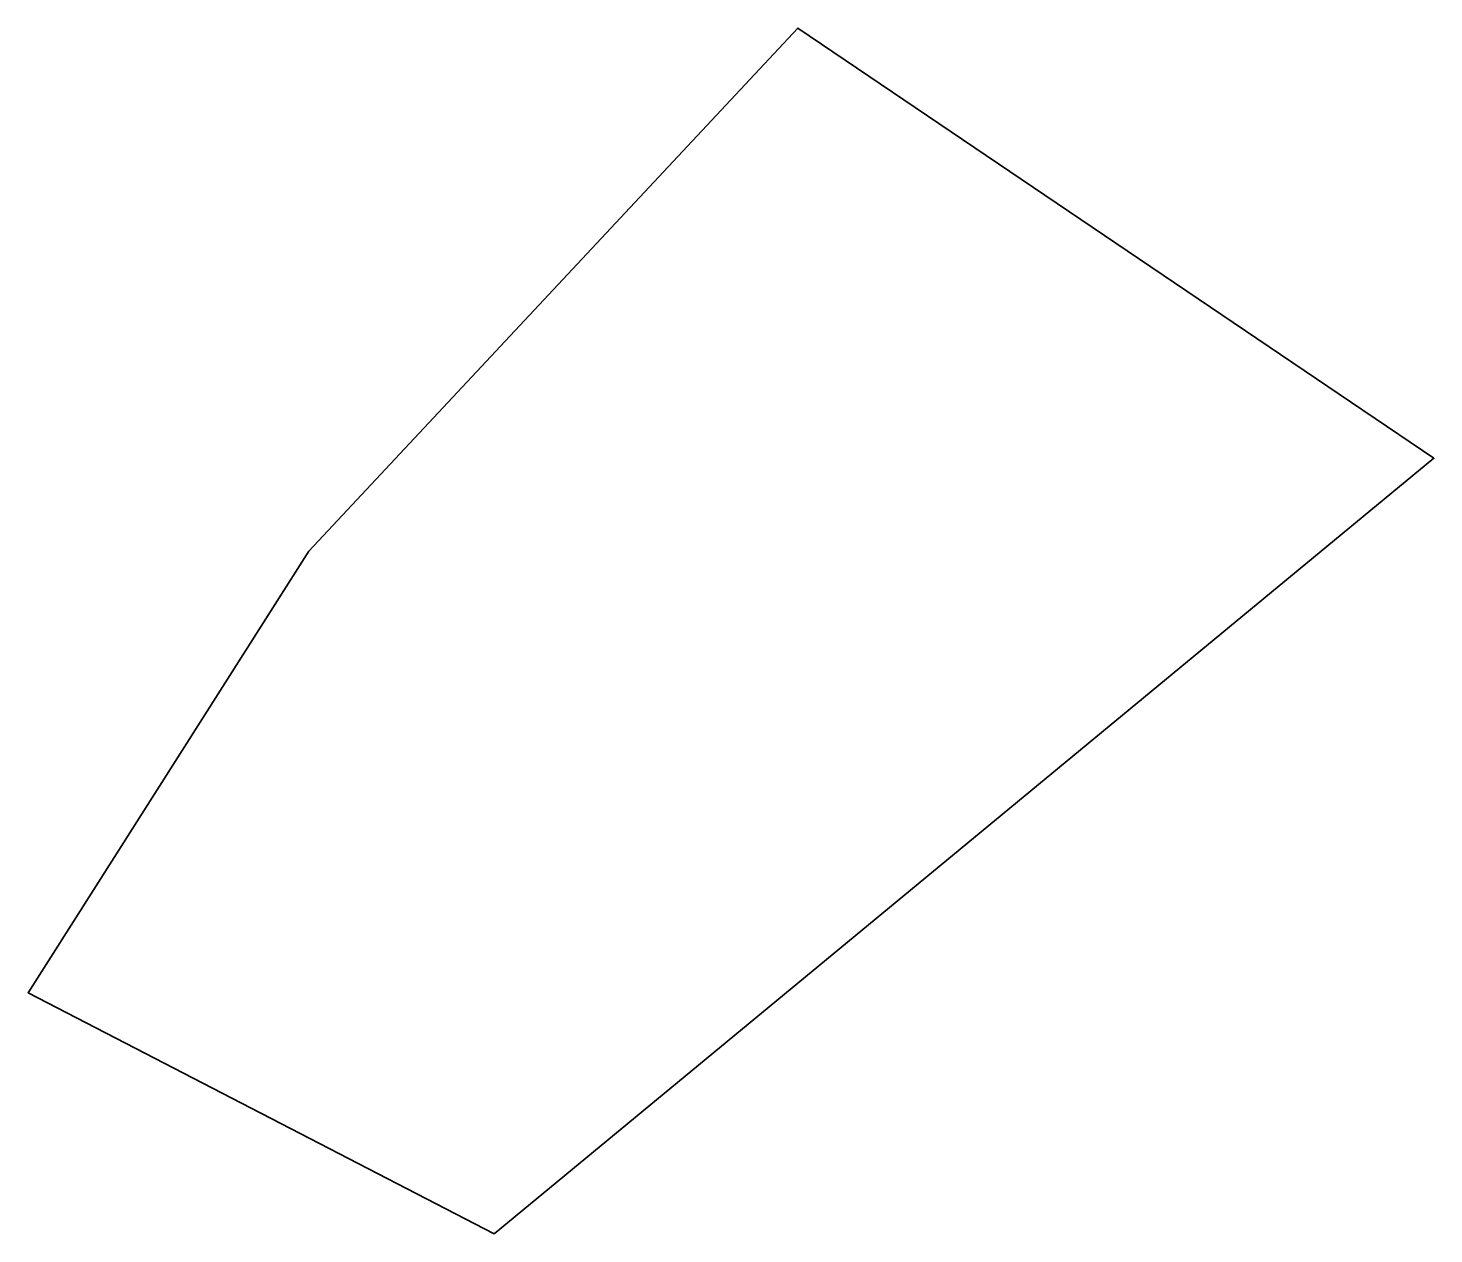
# Model space of a CAD drawing. Header units: inches. Extents: x -11.2 to 33.1, y -2.2 to 35.7.
import ezdxf

# ---------------------------------------------------------------- set-up
doc = ezdxf.new("R2010")
doc.units = ezdxf.units.IN
doc.header["$LTSCALE"] = 1.968504
doc.layers.add('Rosetta-F-Class', color=7, linetype='Continuous', lineweight=5)

msp = doc.modelspace()

# ---------------------------------------------------------------- linework, layer by layer
at = {"layer": 'Rosetta-F-Class', "color": 7, "linetype": 'Continuous', "lineweight": 35, "transparency": 33554687, "flags": 128}
msp.add_lwpolyline([(3.5, -2.25), (33.069, 22.162), (13.056, 35.701), (-2.33, 19.236), (-11.16, 5.338)], close=True, dxfattribs=at)

doc.saveas('drawing.dxf')
